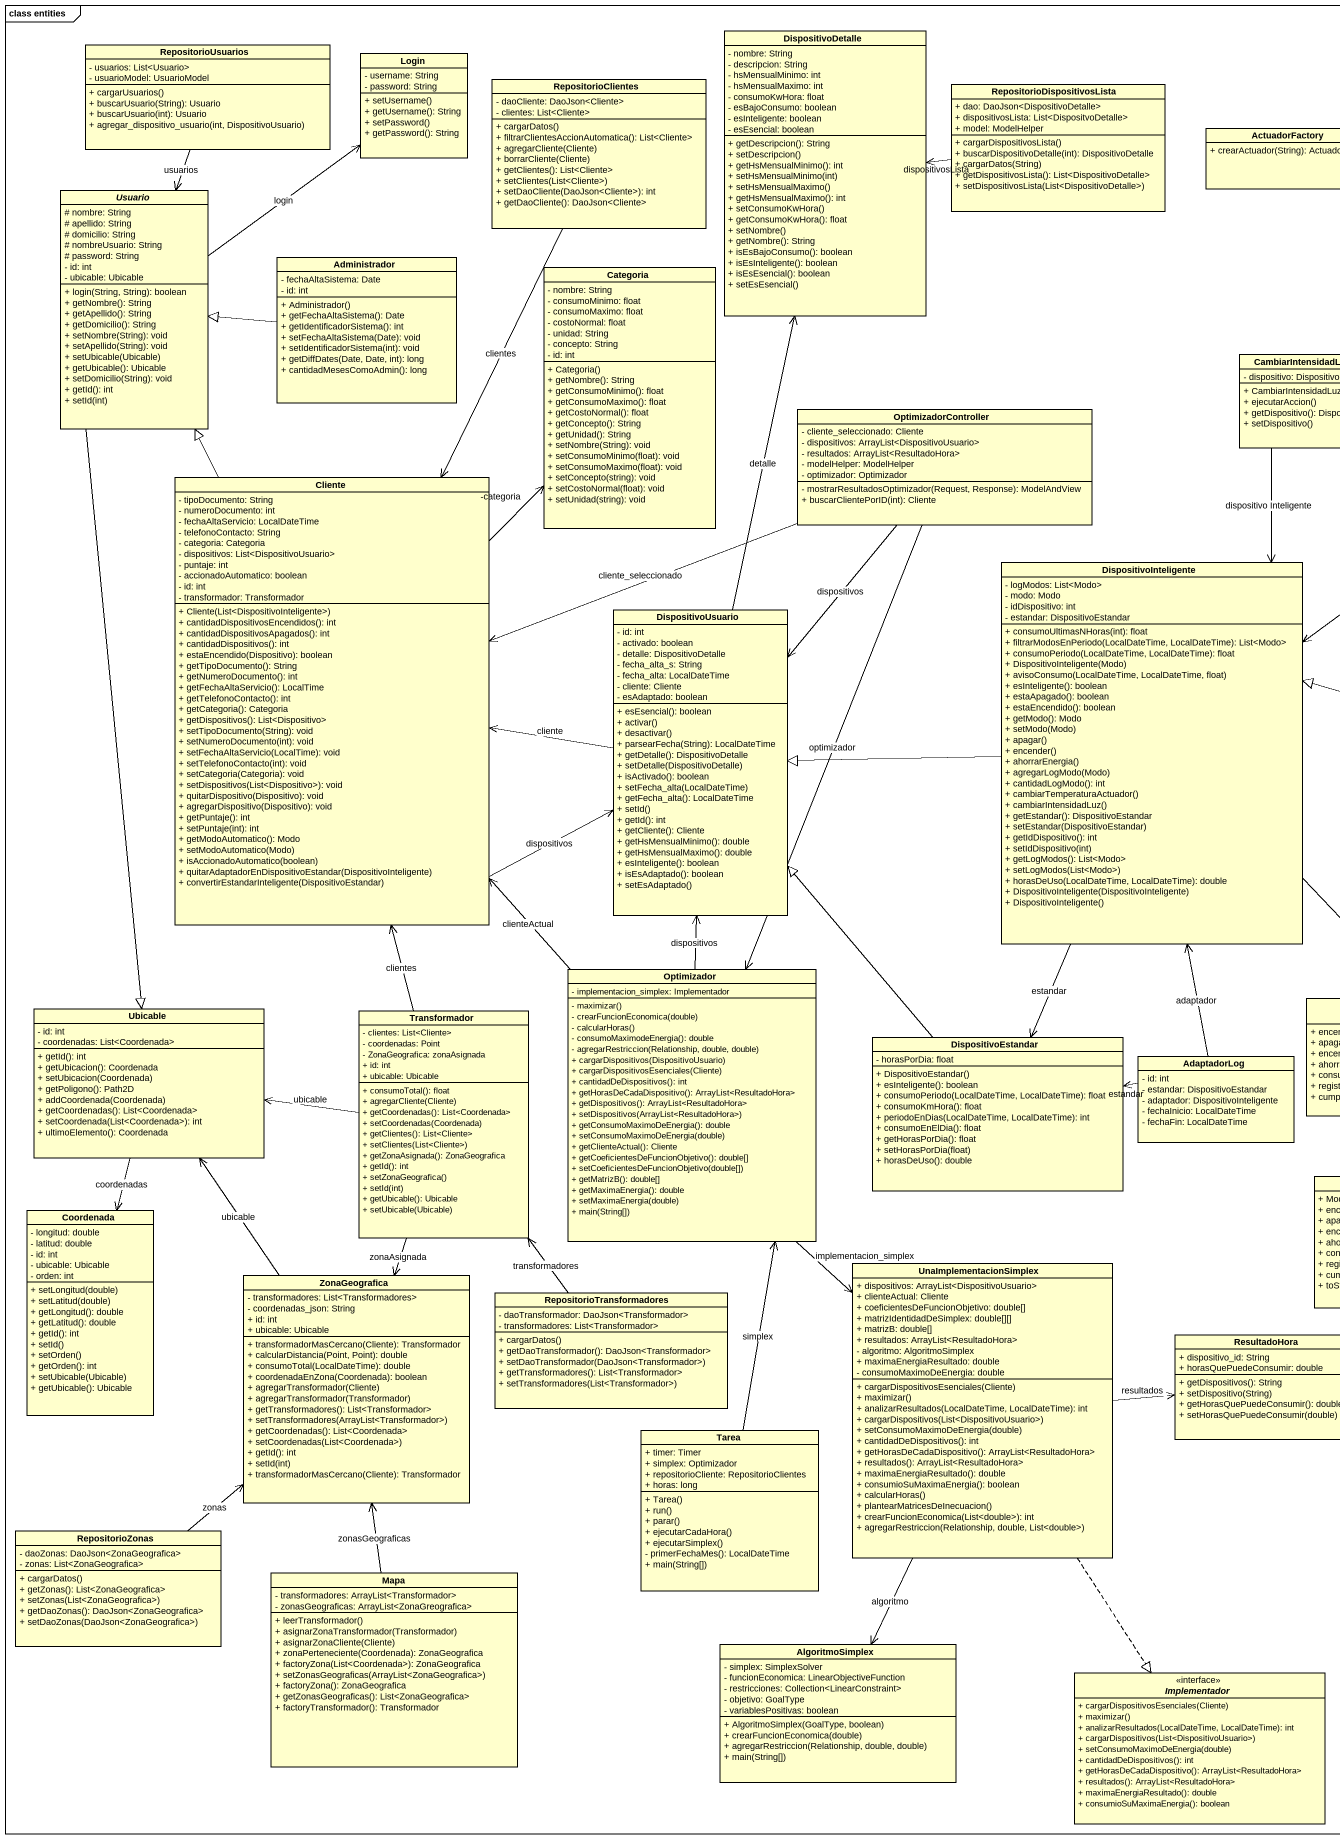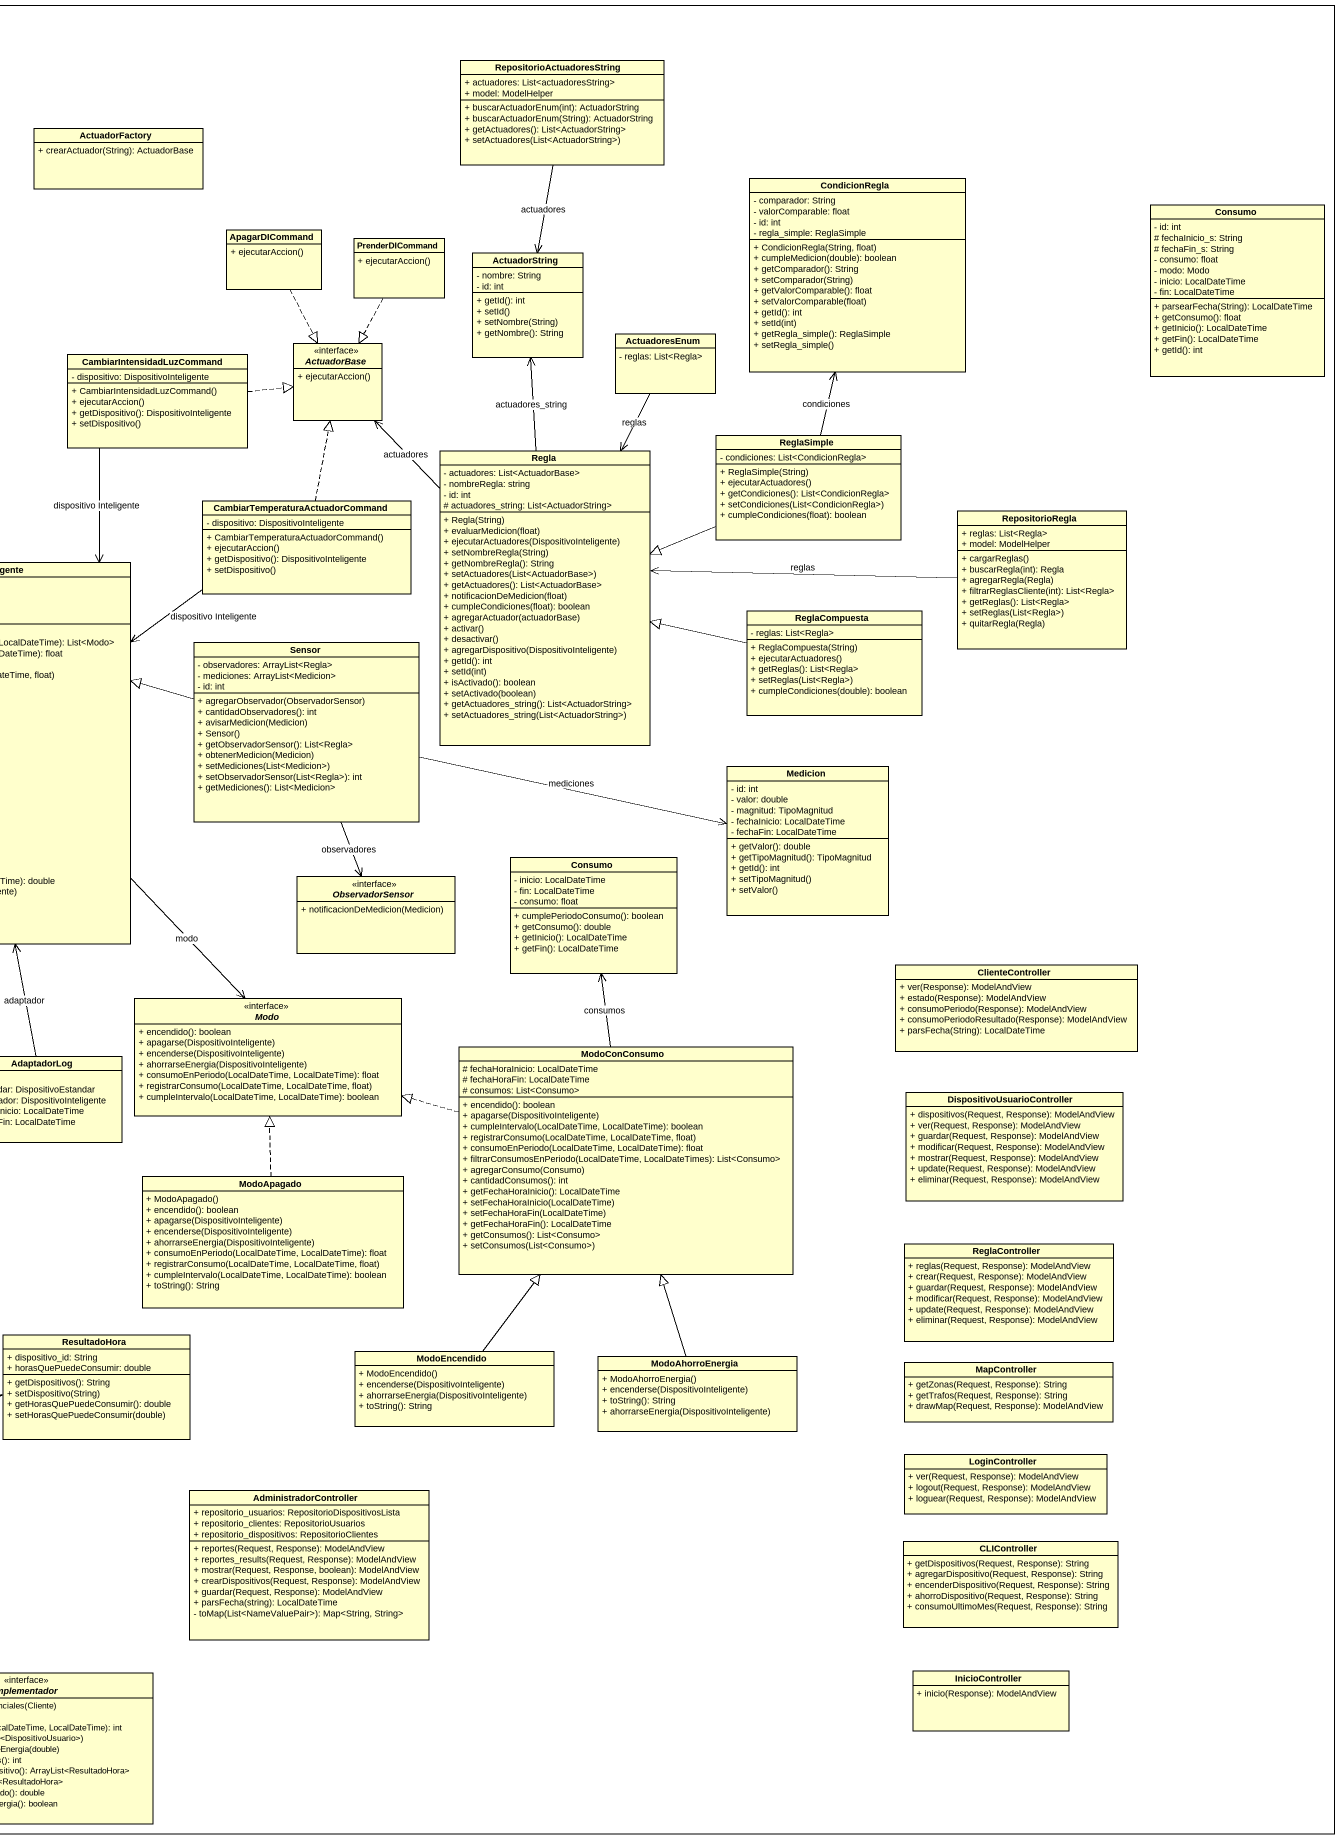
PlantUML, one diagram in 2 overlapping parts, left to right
@startuml
mainframe class entities
hide circle
hide empty members
skinparam classAttributeIconSize 0
class DispositivoDetalle {
  - nombre: String
  - descripcion: String
  - hsMensualMinimo: int
  - hsMensualMaximo: int
  - consumoKwHora: float
  - esBajoConsumo: boolean
  - esInteligente: boolean
  - esEsencial: boolean
  + getDescripcion(): String
  + setDescripcion()
  + getHsMensualMinimo(): int
  + setHsMensualMinimo(int)
  + setHsMensualMaximo()
  + getHsMensualMaximo(): int
  + setConsumoKwHora()
  + getConsumoKwHora(): float
  + setNombre()
  + getNombre(): String
  + isEsBajoConsumo(): boolean
  + isEsInteligente(): boolean
  + isEsEsencial(): boolean
  + setEsEsencial()
}
class RepositorioUsuarios {
  - usuarios: List<Usuario>
  - usuarioModel: UsuarioModel
  + cargarUsuarios()
  + buscarUsuario(String): Usuario
  + buscarUsuario(int): Usuario
  + agregar_dispositivo_usuario(int, DispositivoUsuario)
}
class Login {
  - username: String
  - password: String
  + setUsername()
  + getUsername(): String
  + setPassword()
  + getPassword(): String
}
class RepositorioActuadoresString {
  + actuadores: List<actuadoresString>
  + model: ModelHelper
  + buscarActuadorEnum(int): ActuadorString
  + buscarActuadorEnum(String): ActuadorString
  + getActuadores(): List<ActuadorString>
  + setActuadores(List<ActuadorString>)
}
class RepositorioClientes {
  - daoCliente: DaoJson<Cliente>
  - clientes: List<Cliente>
  + cargarDatos()
  + filtrarClientesAccionAutomatica(): List<Cliente>
  + agregarCliente(Cliente)
  + borrarCliente(Cliente)
  + getClientes(): List<Cliente>
  + setClientes(List<Cliente>)
  + setDaoCliente(DaoJson<Cliente>): int
  + getDaoCliente(): DaoJson<Cliente>
}
class RepositorioDispositivosLista {
  + dao: DaoJson<DispositivoDetalle>
  + dispositivosLista: List<DispositvoDetalle>
  + model: ModelHelper
  + cargarDispositivosLista()
  + buscarDispositivoDetalle(int): DispositivoDetalle
  + cargarDatos(String)
  + getDispositivosLista(): List<DispositivoDetalle>
  + setDispositivosLista(List<DispositivoDetalle>)
}
class ActuadorFactory {
  + crearActuador(String): ActuadorBase
}
class CondicionRegla {
  - comparador: String
  - valorComparable: float
  - id: int
  - regla_simple: ReglaSimple
  + CondicionRegla(String, float)
  + cumpleMedicion(double): boolean
  + getComparador(): String
  + setComparador(String)
  + getValorComparable(): float
  + setValorComparable(float)
  + getId(): int
  + setId(int)
  + getRegla_simple(): ReglaSimple
  + setRegla_simple()
}
abstract class Usuario {
  # nombre: String
  # apellido: String
  # domicilio: String
  # nombreUsuario: String
  # password: String
  - id: int
  - ubicable: Ubicable
  + login(String, String): boolean
  + getNombre(): String
  + getApellido(): String
  + getDomicilio(): String
  + setNombre(String): void
  + setApellido(String): void
  + setUbicable(Ubicable)
  + getUbicable(): Ubicable
  + setDomicilio(String): void
  + getId(): int
  + setId(int)
}
class Consumo {
  - id: int
  # fechaInicio_s: String
  # fechaFin_s: String
  - consumo: float
  - modo: Modo
  - inicio: LocalDateTime
  - fin: LocalDateTime
  + parsearFecha(String): LocalDateTime
  + getConsumo(): float
  + getInicio(): LocalDateTime
  + getFin(): LocalDateTime
  + getId(): int
}
class Administrador {
  - fechaAltaSistema: Date
  - id: int
  + Administrador()
  + getFechaAltaSistema(): Date
  + getIdentificadorSistema(): int
  + setFechaAltaSistema(Date): void
  + setIdentificadorSistema(int): void
  + getDiffDates(Date, Date, int): long
  + cantidadMesesComoAdmin(): long
}
class ApagarDICommand {
  + ejecutarAccion()
}
class PrenderDICommand {
  + ejecutarAccion()
}
class ActuadorString {
  - nombre: String
  - id: int
  + getId(): int
  + setId()
  + setNombre(String)
  + getNombre(): String
}
class Categoria {
  - nombre: String
  - consumoMinimo: float
  - consumoMaximo: float
  - costoNormal: float
  - unidad: String
  - concepto: String
  - id: int
  + Categoria()
  + getNombre(): String
  + getConsumoMinimo(): float
  + getConsumoMaximo(): float
  + getCostoNormal(): float
  + getConcepto(): String
  + getUnidad(): String
  + setNombre(String): void
  + setConsumoMinimo(float): void
  + setConsumoMaximo(float): void
  + setConcepto(string): void
  + setCostoNormal(float): void
  + setUnidad(string): void
}
class ActuadoresEnum {
  - reglas: List<Regla>
}
class CambiarIntensidadLuzCommand {
  - dispositivo: DispositivoInteligente
  + CambiarIntensidadLuzCommand()
  + ejecutarAccion()
  + getDispositivo(): DispositivoInteligente
  + setDispositivo()
}
interface ActuadorBase {
  + ejecutarAccion()
}
class OptimizadorController {
  - cliente_seleccionado: Cliente
  - dispositivos: ArrayList<DispositivoUsuario>
  - resultados: ArrayList<ResultadoHora>
  - modelHelper: ModelHelper
  - optimizador: Optimizador
  - mostrarResultadosOptimizador(Request, Response): ModelAndView
  + buscarClientePorID(int): Cliente
}
class Regla {
  - actuadores: List<ActuadorBase>
  - nombreRegla: string
  - id: int
  # actuadores_string: List<ActuadorString>
  + Regla(String)
  + evaluarMedicion(float)
  + ejecutarActuadores(DispositivoInteligente)
  + setNombreRegla(String)
  + getNombreRegla(): String
  + setActuadores(List<ActuadorBase>)
  + getActuadores(): List<ActuadorBase>
  + notificacionDeMedicion(float)
  + cumpleCondiciones(float): boolean
  + agregarActuador(actuadorBase)
  + activar()
  + desactivar()
  + agregarDispositivo(DispositivoInteligente)
  + getId(): int
  + setId(int)
  + isActivado(): boolean
  + setActivado(boolean)
  + getActuadores_string(): List<ActuadorString>
  + setActuadores_string(List<ActuadorString>)
}
class ReglaSimple {
  - condiciones: List<CondicionRegla>
  + ReglaSimple(String)
  + ejecutarActuadores()
  + getCondiciones(): List<CondicionRegla>
  + setCondiciones(List<CondicionRegla>)
  + cumpleCondiciones(float): boolean
}
class Cliente {
  - tipoDocumento: String
  - numeroDocumento: int
  - fechaAltaServicio: LocalDateTime
  - telefonoContacto: String
  - categoria: Categoria
  - dispositivos: List<DispositivoUsuario>
  - puntaje: int
  - accionadoAutomatico: boolean
  - id: int
  - transformador: Transformador
  + Cliente(List<DispositivoInteligente>)
  + cantidadDispositivosEncendidos(): int
  + cantidadDispositivosApagados(): int
  + cantidadDispositivos(): int
  + estaEncendido(Dispositivo): boolean
  + getTipoDocumento(): String
  + getNumeroDocumento(): int
  + getFechaAltaServicio(): LocalTime
  + getTelefonoContacto(): int
  + getCategoria(): Categoria
  + getDispositivos(): List<Dispositivo>
  + setTipoDocumento(String): void
  + setNumeroDocumento(int): void
  + setFechaAltaServicio(LocalTime): void
  + setTelefonoContacto(int): void
  + setCategoria(Categoria): void
  + setDispositivos(List<Dispositivo>): void
  + quitarDispositivo(Dispositivo): void
  + agregarDispositivo(Dispositivo): void
  + getPuntaje(): int
  + setPuntaje(int): int
  + getModoAutomatico(): Modo
  + setModoAutomatico(Modo)
  + isAccionadoAutomatico(boolean)
  + quitarAdaptadorEnDispositivoEstandar(DispositivoInteligente)
  + convertirEstandarInteligente(DispositivoEstandar)
}
class "CambiarTemperaturaActuadorCommand" as CambiarTemperaturaActuadorCo {
  - dispositivo: DispositivoInteligente
  + CambiarTemperaturaActuadorCommand()
  + ejecutarAccion()
  + getDispositivo(): DispositivoInteligente
  + setDispositivo()
}
class RepositorioRegla {
  + reglas: List<Regla>
  + model: ModelHelper
  + cargarReglas()
  + buscarRegla(int): Regla
  + agregarRegla(Regla)
  + filtrarReglasCliente(int): List<Regla>
  + getReglas(): List<Regla>
  + setReglas(List<Regla>)
  + quitarRegla(Regla)
}
class DispositivoInteligente {
  - logModos: List<Modo>
  - modo: Modo
  - idDispositivo: int
  - estandar: DispositivoEstandar
  + consumoUltimasNHoras(int): float
  + filtrarModosEnPeriodo(LocalDateTime, LocalDateTime): List<Modo>
  + consumoPeriodo(LocalDateTime, LocalDateTime): float
  + DispositivoInteligente(Modo)
  + avisoConsumo(LocalDateTime, LocalDateTime, float)
  + esInteligente(): boolean
  + estaApagado(): boolean
  + estaEncendido(): boolean
  + getModo(): Modo
  + setModo(Modo)
  + apagar()
  + encender()
  + ahorrarEnergia()
  + agregarLogModo(Modo)
  + cantidadLogModo(): int
  + cambiarTemperaturaActuador()
  + cambiarIntensidadLuz()
  + getEstandar(): DispositivoEstandar
  + setEstandar(DispositivoEstandar)
  + getIdDispositivo(): int
  + setIdDispositivo(int)
  + getLogModos(): List<Modo>
  + setLogModos(List<Modo>)
  + horasDeUso(LocalDateTime, LocalDateTime): double
  + DispositivoInteligente(DispositivoInteligente)
  + DispositivoInteligente()
}
class DispositivoUsuario {
  - id: int
  - activado: boolean
  - detalle: DispositivoDetalle
  - fecha_alta_s: String
  - fecha_alta: LocalDateTime
  - cliente: Cliente
  - esAdaptado: boolean
  + esEsencial(): boolean
  + activar()
  + desactivar()
  + parsearFecha(String): LocalDateTime
  + getDetalle(): DispositivoDetalle
  + setDetalle(DispositivoDetalle)
  + isActivado(): boolean
  + setFecha_alta(LocalDateTime)
  + getFecha_alta(): LocalDateTime
  + setId()
  + getId(): int
  + getCliente(): Cliente
  + getHsMensualMinimo(): double
  + getHsMensualMaximo(): double
  + esInteligente(): boolean
  + isEsAdaptado(): boolean
  + setEsAdaptado()
}
class ReglaCompuesta {
  - reglas: List<Regla>
  + ReglaCompuesta(String)
  + ejecutarActuadores()
  + getReglas(): List<Regla>
  + setReglas(List<Regla>)
  + cumpleCondiciones(double): boolean
}
class Sensor {
  - observadores: ArrayList<Regla>
  - mediciones: ArrayList<Medicion>
  - id: int
  + agregarObservador(ObservadorSensor)
  + cantidadObservadores(): int
  + avisarMedicion(Medicion)
  + Sensor()
  + getObservadorSensor(): List<Regla>
  + obtenerMedicion(Medicion)
  + setMediciones(List<Medicion>)
  + setObservadorSensor(List<Regla>): int
  + getMediciones(): List<Medicion>
}
class Medicion {
  - id: int
  - valor: double
  - magnitud: TipoMagnitud
  - fechaInicio: LocalDateTime
  - fechaFin: LocalDateTime
  + getValor(): double
  + getTipoMagnitud(): TipoMagnitud
  + getId(): int
  + setTipoMagnitud()
  + setValor()
}
interface ObservadorSensor {
  + notificacionDeMedicion(Medicion)
}
class "Consumo" as Consumo_2 {
  - inicio: LocalDateTime
  - fin: LocalDateTime
  - consumo: float
  + cumplePeriodoConsumo(): boolean
  + getConsumo(): double
  + getInicio(): LocalDateTime
  + getFin(): LocalDateTime
}
class Optimizador {
  - implementacion_simplex: Implementador
  - maximizar()
  - crearFuncionEconomica(double)
  - calcularHoras()
  - consumoMaximodeEnergia(): double
  - agregarRestriccion(Relationship, double, double)
  + cargarDispositivos(DispositivoUsuario)
  + cargarDispositivosEsenciales(Cliente)
  + cantidadDeDispositivos(): int
  + getHorasDeCadaDispositivo(): ArrayList<ResultadoHora>
  + getDispositivos(): ArrayList<ResultadoHora>
  + setDispositivos(ArrayList<ResultadoHora>)
  + getConsumoMaximoDeEnergia(): double
  + setConsumoMaximoDeEnergia(double)
  + getClienteActual(): Cliente
  + getCoeficientesDeFuncionObjetivo(): double[]
  + setCoeficientesDeFuncionObjetivo(double[])
  + getMatrizB(): double[]
  + getMaximaEnergia(): double
  + setMaximaEnergia(double)
  + main(String[])
}
interface Modo {
  + encendido(): boolean
  + apagarse(DispositivoInteligente)
  + encenderse(DispositivoInteligente)
  + ahorrarseEnergia(DispositivoInteligente)
  + consumoEnPeriodo(LocalDateTime, LocalDateTime): float
  + registrarConsumo(LocalDateTime, LocalDateTime, float)
  + cumpleIntervalo(LocalDateTime, LocalDateTime): boolean
}
class ClienteController {
  + ver(Response): ModelAndView
  + estado(Response): ModelAndView
  + consumoPeriodo(Response): ModelAndView
  + consumoPeriodoResultado(Response): ModelAndView
  + parsFecha(String): LocalDateTime
}
class Ubicable {
  - id: int
  - coordenadas: List<Coordenada>
  + getId(): int
  + getUbicacion(): Coordenada
  + setUbicacion(Coordenada)
  + getPoligono(): Path2D
  + addCoordenada(Coordenada)
  + getCoordenadas(): List<Coordenada>
  + setCoordenada(List<Coordenada>): int
  + ultimoElemento(): Coordenada
}
class Transformador {
  - clientes: List<Cliente>
  - coordenadas: Point
  - ZonaGeografica: zonaAsignada
  + id: int
  + ubicable: Ubicable
  + consumoTotal(): float
  + agregarCliente(Cliente)
  + getCoordenadas(): List<Coordenada>
  + setCoordenadas(Coordenada)
  + getClientes(): List<Cliente>
  + setClientes(List<Cliente>)
  + getZonaAsignada(): ZonaGeografica
  + getId(): int
  + setZonaGeografica()
  + setId(int)
  + getUbicable(): Ubicable
  + setUbicable(Ubicable)
}
class DispositivoEstandar {
  - horasPorDia: float
  + DispositivoEstandar()
  + esInteligente(): boolean
  + consumoPeriodo(LocalDateTime, LocalDateTime): float
  + consumoKmHora(): float
  + periodoEnDias(LocalDateTime, LocalDateTime): int
  + consumoEnElDia(): float
  + getHorasPorDia(): float
  + setHorasPorDia(float)
  + horasDeUso(): double
}
class AdaptadorLog {
  - id: int
  - estandar: DispositivoEstandar
  - adaptador: DispositivoInteligente
  - fechaInicio: LocalDateTime
  - fechaFin: LocalDateTime
}
class ModoConConsumo {
  # fechaHoraInicio: LocalDateTime
  # fechaHoraFin: LocalDateTime
  # consumos: List<Consumo>
  + encendido(): boolean
  + apagarse(DispositivoInteligente)
  + cumpleIntervalo(LocalDateTime, LocalDateTime): boolean
  + registrarConsumo(LocalDateTime, LocalDateTime, float)
  + consumoEnPeriodo(LocalDateTime, LocalDateTime): float
  + filtrarConsumosEnPeriodo(LocalDateTime, LocalDateTimes): List<Consumo>
  + agregarConsumo(Consumo)
  + cantidadConsumos(): int
  + getFechaHoraInicio(): LocalDateTime
  + setFechaHoraInicio(LocalDateTime)
  + setFechaHoraFin(LocalDateTime)
  + getFechaHoraFin(): LocalDateTime
  + getConsumos(): List<Consumo>
  + setConsumos(List<Consumo>)
}
class DispositivoUsuarioController {
  + dispositivos(Request, Response): ModelAndView
  + ver(Request, Response): ModelAndView
  + guardar(Request, Response): ModelAndView
  + modificar(Request, Response): ModelAndView
  + mostrar(Request, Response): ModelAndView
  + update(Request, Response): ModelAndView
  + eliminar(Request, Response): ModelAndView
}
class ModoApagado {
  + ModoApagado()
  + encendido(): boolean
  + apagarse(DispositivoInteligente)
  + encenderse(DispositivoInteligente)
  + ahorrarseEnergia(DispositivoInteligente)
  + consumoEnPeriodo(LocalDateTime, LocalDateTime): float
  + registrarConsumo(LocalDateTime, LocalDateTime, float)
  + cumpleIntervalo(LocalDateTime, LocalDateTime): boolean
  + toString(): String
}
class Coordenada {
  - longitud: double
  - latitud: double
  - id: int
  - ubicable: Ubicable
  - orden: int
  + setLongitud(double)
  + setLatitud(double)
  + getLongitud(): double
  + getLatitud(): double
  + getId(): int
  + setId()
  + setOrden()
  + getOrden(): int
  + setUbicable(Ubicable)
  + getUbicable(): Ubicable
}
class UnaImplementacionSimplex {
  + dispositivos: ArrayList<DispositivoUsuario>
  + clienteActual: Cliente
  + coeficientesDeFuncionObjetivo: double[]
  + matrizIdentidadDeSimplex: double[][]
  + matrizB: double[]
  + resultados: ArrayList<ResultadoHora>
  - algoritmo: AlgoritmoSimplex
  + maximaEnergiaResultado: double
  - consumoMaximoDeEnergia: double
  + cargarDispositivosEsenciales(Cliente)
  + maximizar()
  + analizarResultados(LocalDateTime, LocalDateTime): int
  + cargarDispositivos(List<DispositivoUsuario>)
  + setConsumoMaximoDeEnergia(double)
  + cantidadDeDispositivos(): int
  + getHorasDeCadaDispositivo(): ArrayList<ResultadoHora>
  + resultados(): ArrayList<ResultadoHora>
  + maximaEnergiaResultado(): double
  + consumioSuMaximaEnergia(): boolean
  + calcularHoras()
  + plantearMatricesDeInecuacion()
  + crearFuncionEconomica(List<double>): int
  + agregarRestriccion(Relationship, double, List<double>)
}
class ReglaController {
  + reglas(Request, Response): ModelAndView
  + crear(Request, Response): ModelAndView
  + guardar(Request, Response): ModelAndView
  + modificar(Request, Response): ModelAndView
  + update(Request, Response): ModelAndView
  + eliminar(Request, Response): ModelAndView
}
class ZonaGeografica {
  - transformadores: List<Transformadores>
  - coordenadas_json: String
  + id: int
  + ubicable: Ubicable
  + transformadorMasCercano(Cliente): Transformador
  + calcularDistancia(Point, Point): double
  + consumoTotal(LocalDateTime): double
  + coordenadaEnZona(Coordenada): boolean
  + agregarTransformador(Cliente)
  + agregarTransformador(Transformador)
  + getTransformadores(): List<Transformador>
  + setTransformadores(ArrayList<Transformador>)
  + getCoordenadas(): List<Coordenada>
  + setCoordenadas(List<Coordenada>)
  + getId(): int
  + setId(int)
  + transformadorMasCercano(Cliente): Transformador
}
class RepositorioTransformadores {
  - daoTransformador: DaoJson<Transformador>
  - transformadores: List<Transformador>
  + cargarDatos()
  + getDaoTransformador(): DaoJson<Transformador>
  + setDaoTransformador(DaoJson<Transformador>)
  + getTransformadores(): List<Transformador>
  + setTransformadores(List<Transformador>)
}
class ResultadoHora {
  + dispositivo_id: String
  + horasQuePuedeConsumir: double
  + getDispositivos(): String
  + setDispositivo(String)
  + getHorasQuePuedeConsumir(): double
  + setHorasQuePuedeConsumir(double)
}
class ModoEncendido {
  + ModoEncendido()
  + encenderse(DispositivoInteligente)
  + ahorrarseEnergia(DispositivoInteligente)
  + toString(): String
}
class ModoAhorroEnergia {
  + ModoAhorroEnergia()
  + encenderse(DispositivoInteligente)
  + toString(): String
  + ahorrarseEnergia(DispositivoInteligente)
}
class MapController {
  + getZonas(Request, Response): String
  + getTrafos(Request, Response): String
  + drawMap(Request, Response): ModelAndView
}
class Tarea {
  + timer: Timer
  + simplex: Optimizador
  + repositorioCliente: RepositorioClientes
  + horas: long
  + Tarea()
  + run()
  + parar()
  + ejecutarCadaHora()
  + ejecutarSimplex()
  - primerFechaMes(): LocalDateTime
  + main(String[])
}
class LoginController {
  + ver(Request, Response): ModelAndView
  + logout(Request, Response): ModelAndView
  + loguear(Request, Response): ModelAndView
}
class AdministradorController {
  + repositorio_usuarios: RepositorioDispositivosLista
  + repositorio_clientes: RepositorioUsuarios
  + repositorio_dispositivos: RepositorioClientes
  + reportes(Request, Response): ModelAndView
  + reportes_results(Request, Response): ModelAndView
  + mostrar(Request, Response, boolean): ModelAndView
  + crearDispositivos(Request, Response): ModelAndView
  + guardar(Request, Response): ModelAndView
  + parsFecha(string): LocalDateTime
  - toMap(List<NameValuePair>): Map<String, String>
}
class RepositorioZonas {
  - daoZonas: DaoJson<ZonaGeografica>
  - zonas: List<ZonaGeografica>
  + cargarDatos()
  + getZonas(): List<ZonaGeografica>
  + setZonas(List<ZonaGeografica>)
  + getDaoZonas(): DaoJson<ZonaGeografica>
  + setDaoZonas(DaoJson<ZonaGeografica>)
}
class CLIController {
  + getDispositivos(Request, Response): String
  + agregarDispositivo(Request, Response): String
  + encenderDispositivo(Request, Response): String
  + ahorroDispositivo(Request, Response): String
  + consumoUltimoMes(Request, Response): String
}
class Mapa {
  - transformadores: ArrayList<Transformador>
  - zonasGeograficas: ArrayList<ZonaGreografica>
  + leerTransformador()
  + asignarZonaTransformador(Transformador)
  + asignarZonaCliente(Cliente)
  + zonaPerteneciente(Coordenada): ZonaGeografica
  + factoryZona(List<Coordenada>): ZonaGeografica
  + setZonasGeograficas(ArrayList<ZonaGeografica>)
  + factoryZona(): ZonaGeografica
  + getZonasGeograficas(): List<ZonaGeografica>
  + factoryTransformador(): Transformador
}
class AlgoritmoSimplex {
  - simplex: SimplexSolver
  - funcionEconomica: LinearObjectiveFunction
  - restricciones: Collection<LinearConstraint>
  - objetivo: GoalType
  - variablesPositivas: boolean
  + AlgoritmoSimplex(GoalType, boolean)
  + crearFuncionEconomica(double)
  + agregarRestriccion(Relationship, double, double)
  + main(String[])
}
interface Implementador {
  + cargarDispositivosEsenciales(Cliente)
  + maximizar()
  + analizarResultados(LocalDateTime, LocalDateTime): int
  + cargarDispositivos(List<DispositivoUsuario>)
  + setConsumoMaximoDeEnergia(double)
  + cantidadDeDispositivos(): int
  + getHorasDeCadaDispositivo(): ArrayList<ResultadoHora>
  + resultados(): ArrayList<ResultadoHora>
  + maximaEnergiaResultado(): double
  + consumioSuMaximaEnergia(): boolean
}
class InicioController {
  + inicio(Response): ModelAndView
}
RepositorioUsuarios --> Usuario : usuarios
RepositorioActuadoresString --> ActuadorString : actuadores
RepositorioClientes --> Cliente : clientes
RepositorioDispositivosLista -left-> DispositivoDetalle : dispositivosLista
Usuario -up-> Login : login
Usuario --|> Ubicable
Administrador -left-|> Usuario
ApagarDICommand ..|> ActuadorBase
PrenderDICommand ..|> ActuadorBase
ActuadoresEnum --> Regla : reglas
CambiarIntensidadLuzCommand .right.|> ActuadorBase
CambiarIntensidadLuzCommand --> DispositivoInteligente : dispositivo Inteligente
OptimizadorController -left-> Cliente : cliente_seleccionado
OptimizadorController --> DispositivoUsuario : dispositivos
OptimizadorController --> Optimizador : optimizador
Regla -up-> ActuadorString : actuadores_string
Regla -up-> ActuadorBase : actuadores
ReglaSimple -up-> CondicionRegla : condiciones
ReglaSimple -left-|> Regla
Cliente -up-|> Usuario
Cliente -up-> "-categoria" Categoria
Cliente -right-> DispositivoUsuario : dispositivos
CambiarTemperaturaActuadorCo .up.|> ActuadorBase
CambiarTemperaturaActuadorCo --> DispositivoInteligente : dispositivo Inteligente
RepositorioRegla -left-> Regla : reglas
DispositivoInteligente -left-|> DispositivoUsuario
DispositivoInteligente --> Modo : modo
DispositivoInteligente --> DispositivoEstandar : estandar
DispositivoUsuario -up-> DispositivoDetalle : detalle
DispositivoUsuario -left-> Cliente : cliente
ReglaCompuesta -left-|> Regla
Sensor -left-|> DispositivoInteligente
Sensor -right-> Medicion : mediciones
Sensor --> ObservadorSensor : observadores
Optimizador -up-> Cliente : clienteActual
Optimizador -up-> DispositivoUsuario : dispositivos
Optimizador --> UnaImplementacionSimplex : implementacion_simplex
Ubicable --> Coordenada : coordenadas
Transformador -up-> Cliente : clientes
Transformador -left-> Ubicable : ubicable
Transformador --> ZonaGeografica : zonaAsignada
DispositivoEstandar -up-|> DispositivoUsuario
AdaptadorLog -up-> DispositivoInteligente : adaptador
AdaptadorLog -left-> DispositivoEstandar : estandar
ModoConConsumo -up-> Consumo_2 : consumos
ModoConConsumo .left.|> Modo
ModoApagado .up.|> Modo
UnaImplementacionSimplex -right-> ResultadoHora : resultados
UnaImplementacionSimplex --> AlgoritmoSimplex : algoritmo
UnaImplementacionSimplex ..|> Implementador
ZonaGeografica -up-> Ubicable : ubicable
RepositorioTransformadores -up-> Transformador : transformadores
ModoEncendido -up-|> ModoConConsumo
ModoAhorroEnergia -up-|> ModoConConsumo
Tarea -up-> Optimizador : simplex
RepositorioZonas -up-> ZonaGeografica : zonas
Mapa -up-> ZonaGeografica : zonasGeograficas
@enduml
